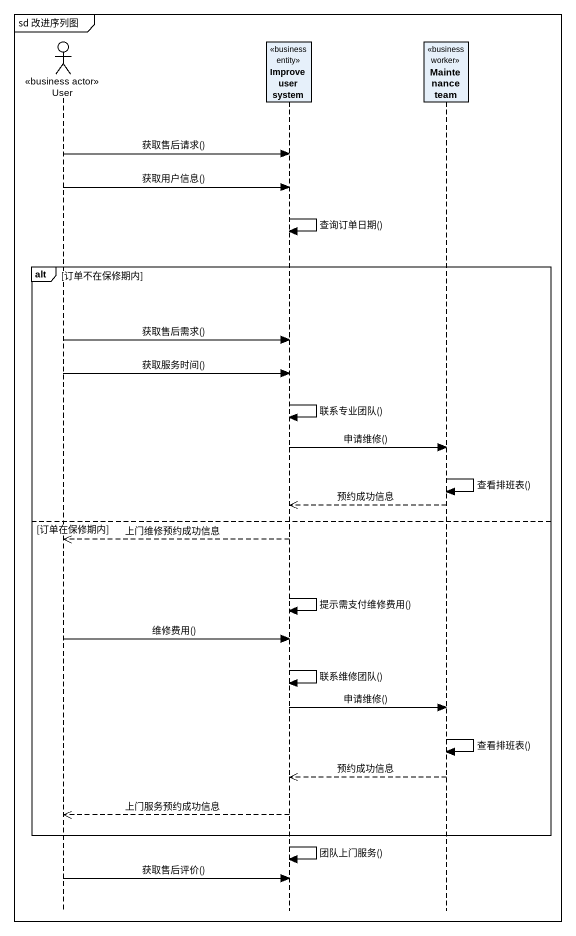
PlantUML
@startuml
mainframe sd 改进序列图
hide footbox
actor User <<business actor>>
participant "Improve user system" as Improve_user_system <<business entity>>
participant "Maintenance team" as Maintenance_team <<business worker>>

User -> Improve_user_system : 获取售后请求()
User -> Improve_user_system : 获取用户信息()
Improve_user_system -> Improve_user_system : 查询订单日期()
alt 订单不在保修期内
  User -> Improve_user_system : 获取售后需求()
  User -> Improve_user_system : 获取服务时间()
  Improve_user_system -> Improve_user_system : 联系专业团队()
  Improve_user_system -> Maintenance_team : 申请维修()
  Maintenance_team -> Maintenance_team : 查看排班表()
  Maintenance_team -->> Improve_user_system : 预约成功信息
else 订单在保修期内
  Improve_user_system -->> User : 上门维修预约成功信息
  Improve_user_system -> Improve_user_system : 提示需支付维修费用()
  User -> Improve_user_system : 维修费用()
  Improve_user_system -> Improve_user_system : 联系维修团队()
  Improve_user_system -> Maintenance_team : 申请维修()
  Maintenance_team -> Maintenance_team : 查看排班表()
  Maintenance_team -->> Improve_user_system : 预约成功信息
  Improve_user_system -->> User : 上门服务预约成功信息
end
Improve_user_system -> Improve_user_system : 团队上门服务()
User -> Improve_user_system : 获取售后评价()
@enduml
